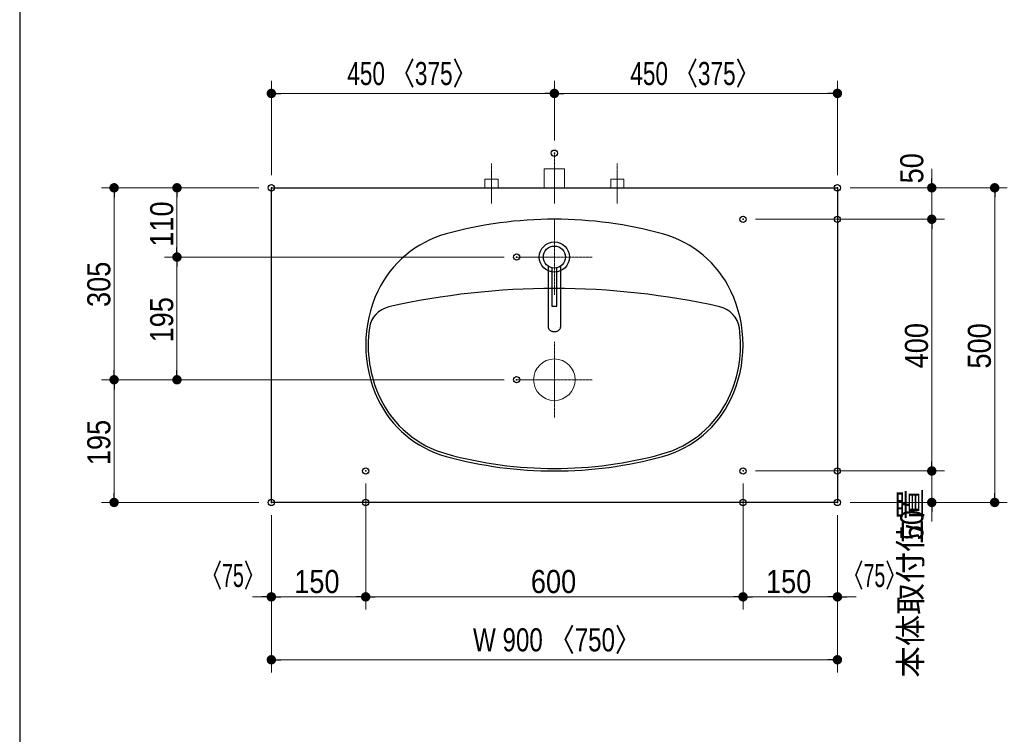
# Model space of a CAD drawing. Units: millimetres, scale not verified. Extents: x -6062 to 6062, y -3045 to 3045.
# Drawn here: x -3018 to -1448, y -738 to 397 of the extents above; entities that cross this region are included whole.
import ezdxf
from ezdxf.enums import TextEntityAlignment as Align

# ---------------------------------------------------------------- set-up
doc = ezdxf.new("R2010")
doc.units = ezdxf.units.MM
doc.header["$LTSCALE"] = 20
doc.header["$PDMODE"] = 32
doc.header["$PDSIZE"] = 10
doc.linetypes.add('USER1', pattern=[2.91, 1.76, -0.4, 0.35, -0.4])
for name, color, linetype, lineweight in [('0-0_5ボウル・キャビネット', 7, 'Continuous', 15), ('0-1_4給排水', 7, 'Continuous', 30), ('0-2_1図面枠', 7, 'Continuous', 20), ('0-3_2寸法-1', 7, 'Continuous', 15), ('0-4_0', 7, 'Continuous', 25), ('0-6_2寸法-2', 7, 'Continuous', 15)]:
    doc.layers.add(name, color=color, linetype=linetype, lineweight=lineweight)
doc.layers.add('0-5_Defpoints', color=7, linetype='Continuous')
doc.styles.add('ＭＳ Ｐゴシック', font='')
doc.styles.get('ＭＳ Ｐゴシック').set_extended_font_data('MS PGothic')

# ---------------------------------------------------------------- blocks, each defined once
blk = doc.blocks.new('_Dot')
at = {"layer": '0-4_0'}
blk.add_line((-10, 0), (-20, 0), dxfattribs=at)
for points in [[(0, 0), (-10, 0), (-9.92, 1.25)], [(0, 0), (-9.92, -1.25), (-10, 0)], [(0, 0), (-9.92, 1.25), (-9.69, 2.49)], [(0, 0), (-9.69, -2.49), (-9.92, -1.25)], [(0, 0), (-9.69, 2.49), (-9.3, 3.68)], [(0, 0), (-9.3, -3.68), (-9.69, -2.49)], [(0, 0), (-9.3, 3.68), (-8.76, 4.82)], [(0, 0), (-8.76, -4.82), (-9.3, -3.68)], [(0, 0), (-8.76, 4.82), (-8.09, 5.88)], [(0, 0), (-8.09, -5.88), (-8.76, -4.82)], [(0, 0), (-8.09, 5.88), (-7.29, 6.85)], [(0, 0), (-7.29, -6.85), (-8.09, -5.88)], [(0, 0), (-7.29, 6.85), (-6.37, 7.71)], [(0, 0), (-6.37, -7.71), (-7.29, -6.85)], [(0, 0), (-6.37, 7.71), (-5.36, 8.44)], [(0, 0), (-5.36, -8.44), (-6.37, -7.71)], [(0, 0), (-5.36, 8.44), (-4.26, 9.05)], [(0, 0), (-4.26, -9.05), (-5.36, -8.44)], [(0, 0), (-4.26, 9.05), (-3.09, 9.51)], [(0, 0), (-3.09, -9.51), (-4.26, -9.05)], [(0, 0), (-3.09, 9.51), (-1.87, 9.82)], [(0, 0), (-1.87, -9.82), (-3.09, -9.51)], [(0, 0), (-1.87, 9.82), (-0.63, 9.98)], [(0, 0), (-0.63, -9.98), (-1.87, -9.82)], [(0, 0), (-0.63, 9.98), (0.63, 9.98)], [(0, 0), (0.63, -9.98), (-0.63, -9.98)], [(0, 0), (0.63, 9.98), (1.87, 9.82)], [(0, 0), (1.87, 9.82), (3.09, 9.51)], [(0, 0), (3.09, 9.51), (4.26, 9.05)], [(0, 0), (4.26, 9.05), (5.36, 8.44)], [(0, 0), (5.36, 8.44), (6.37, 7.71)], [(0, 0), (6.37, 7.71), (7.29, 6.85)], [(0, 0), (7.29, 6.85), (8.09, 5.88)], [(0, 0), (8.09, 5.88), (8.76, 4.82)], [(0, 0), (8.76, 4.82), (9.3, 3.68)], [(0, 0), (9.3, 3.68), (9.69, 2.49)], [(0, 0), (9.69, 2.49), (9.92, 1.25)], [(0, 0), (9.92, 1.25), (10, 0)], [(0, 0), (1.87, -9.82), (0.63, -9.98)], [(0, 0), (3.09, -9.51), (1.87, -9.82)], [(0, 0), (4.26, -9.05), (3.09, -9.51)], [(0, 0), (5.36, -8.44), (4.26, -9.05)], [(0, 0), (6.37, -7.71), (5.36, -8.44)], [(0, 0), (7.29, -6.85), (6.37, -7.71)], [(0, 0), (8.09, -5.88), (7.29, -6.85)], [(0, 0), (8.76, -4.82), (8.09, -5.88)], [(0, 0), (9.3, -3.68), (8.76, -4.82)], [(0, 0), (9.69, -2.49), (9.3, -3.68)], [(0, 0), (9.92, -1.25), (9.69, -2.49)], [(0, 0), (10, 0), (9.92, -1.25)]]:
    blk.add_solid(points, dxfattribs=at)
blk = doc.blocks.new('グループ-25')
at = {"layer": '0-1_4給排水', "linetype": 'USER1', "lineweight": 15}
blk.add_line((-7600, 2100), (-7600, 3700), dxfattribs=at)
at = {"layer": '0-1_4給排水', "lineweight": 15}
blk.add_lwpolyline([(-7920, 2600), (-7920, 3200), (-7280, 3200), (-7280, 2600)], dxfattribs=at)
blk = doc.blocks.new('止水栓_平面_W100')
at = {"layer": '0-1_4給排水', "linetype": 'USER1', "lineweight": 15}
for p, q in [((-2000, -500), (-2000, 780)), ((2000, -500), (2000, 780))]:
    blk.add_line(p, q, dxfattribs=at)
at = {"layer": '0-1_4給排水', "lineweight": 15}
for points in [[(-2210, 0), (-2210, 280), (-1790, 280), (-1790, 0)], [(1790, 0), (1790, 280), (2210, 280), (2210, 0)]]:
    blk.add_lwpolyline(points, dxfattribs=at)
blk = doc.blocks.new('グループ-30')
at = {"layer": '0-0_5ボウル・キャビネット', "linetype": 'USER1'}
for p, q in [((-7600, -2300), (-7600, -4700)), ((-8800, -3500), (-6400, -3500))]:
    blk.add_line(p, q, dxfattribs=at)
at = {"layer": '0-0_5ボウル・キャビネット'}
blk.add_circle((-7600, -3500), 660, dxfattribs=at)
blk = doc.blocks.new('グループ-32')
at = {"layer": '0-1_4給排水', "linetype": 'USER1', "lineweight": 15}
for p, q in [((-7600, 1600), (-7600, -800)), ((-8800, 400), (-6400, 400))]:
    blk.add_line(p, q, dxfattribs=at)
at = {"layer": '0-1_4給排水'}
for points in [[(-7800, 112.8), (-7800, -1817.1), (-7799.2, -1830.8), (-7796.7, -1845), (-7792.3, -1859.2), (-7786, -1873.5), (-7777.7, -1887.4), (-7767.4, -1900.9), (-7755.3, -1913.6), (-7741.4, -1925.4), (-7726.1, -1936), (-7709.4, -1945.3), (-7691.9, -1953.2), (-7673.6, -1959.5), (-7655, -1964.4), (-7636.4, -1967.7), (-7618, -1969.7), (-7600, -1970.3), (-7582, -1969.7), (-7563.6, -1967.7), (-7545, -1964.4), (-7526.4, -1959.5), (-7508.1, -1953.2), (-7490.6, -1945.3), (-7473.9, -1936), (-7458.6, -1925.4), (-7444.7, -1913.6), (-7432.6, -1900.9), (-7422.3, -1887.4), (-7414, -1873.5), (-7407.7, -1859.2), (-7403.3, -1845), (-7400.8, -1830.8), (-7400, -1817.1), (-7400, 112.8)], [(-7680, 59.3), (-7680, -1160), (-7520, -1160), (-7520, 59.3)]]:
    blk.add_lwpolyline(points, dxfattribs=at)
for radius in [480, 350]:
    blk.add_circle((-7600, 400), radius, dxfattribs=at)
blk = doc.blocks.new('グループ-47')
at = {"layer": '0-0_5ボウル・キャビネット', "lineweight": 30}
for centre, radius, start, end in [((-7600, -11400), 13000, 74.64533, 105.35467), ((-10142, -2142.7), 3400, 105.35467, 154.60331), ((-5058, -2142.7), 3400, 25.39669, 74.64533), ((-7600, -24600), 24000, 77.32755, 102.67245), ((-9600, -2400), 4000, 154.60331, 205.39669), ((-5600, -2400), 4000, 334.60331, 25.39669), ((-12689.5, -1965.1), 800, 102.67245, 171.98829), ((-2510.5, -1965.1), 800, 8.01171, 77.32755), ((-9600, -2400), 3920, 171.98829, 205.39669), ((-5600, -2400), 3920, 334.60331, 8.01171), ((-10142, -2657.3), 3320, 205.39669, 254.64533), ((-5058, -2657.3), 3320, 285.35467, 334.60331), ((-10142, -2657.3), 3400, 205.39669, 254.64533), ((-5058, -2657.3), 3400, 285.35467, 334.60331), ((-7600, 6600), 13000, 254.64533, 285.35467), ((-7600, 6600), 12920, 254.64533, 285.35467)]:
    blk.add_arc(centre, radius, start, end, dxfattribs=at)

msp = doc.modelspace()

# ---------------------------------------------------------------- linework, layer by layer
at = {"layer": '0-0_5ボウル・キャビネット', "lineweight": 30}
msp.add_lwpolyline([(-2617.5, 130), (-1717.5, 130), (-1717.5, -370), (-2617.5, -370)], close=True, dxfattribs=at)
at = {"layer": '0-2_1図面枠', "lineweight": 30}
msp.add_line((-3017.5, 1750), (-3017.5, -2420), dxfattribs=at)
at = {"layer": '0-3_2寸法-1'}
for p, q in [((-2617.5, 150), (-2617.5, 300)), ((-2167.5, 205), (-2167.5, 300)), ((-2167.5, 205), (-2167.5, 300)), ((-1717.5, 150), (-1717.5, 300)), ((-2182.51, 280), (-2602.49, 280)), ((-2152.49, 280), (-1732.51, 280)), ((-2787.5, 130), (-2887.5, 130)), ((-2637.5, 130), (-2787.5, 130)), ((-1547.5, 130), (-1447.5, 130)), ((-2867.5, -159.99), (-2867.5, 114.99)), ((-2767.5, 35.01), (-2767.5, 114.99)), ((-1467.5, -354.99), (-1467.5, 114.99)), ((-1847.5, 80), (-1547.5, 80)), ((-1567.5, 64.99), (-1567.5, -304.99)), ((-2247.5, 20), (-2787.5, 20)), ((-2247.5, 20), (-2787.5, 20)), ((-2767.5, 4.99), (-2767.5, -159.99)), ((-2787.5, -175), (-2887.5, -175)), ((-2787.5, -175), (-2887.5, -175)), ((-2247.5, -175), (-2787.5, -175)), ((-2867.5, -190.01), (-2867.5, -354.99)), ((-1847.5, -320), (-1547.5, -320)), ((-2467.5, -340), (-2467.5, -540)), ((-1867.5, -340), (-1867.5, -540)), ((-2637.5, -370), (-2887.5, -370)), ((-1547.5, -370), (-1447.5, -370)), ((-2617.5, -390), (-2617.5, -540)), ((-2467.5, -390), (-2467.5, -540)), ((-1867.5, -390), (-1867.5, -540)), ((-1717.5, -390), (-1717.5, -540)), ((-2482.51, -520), (-2602.49, -520)), ((-1882.51, -520), (-2452.49, -520)), ((-1852.49, -520), (-1732.51, -520)), ((-2617.5, -540), (-2617.5, -640)), ((-1717.5, -540), (-1717.5, -640)), ((-1732.51, -620), (-2602.49, -620))]:
    msp.add_line(p, q, dxfattribs=at)
at = {"layer": '0-5_Defpoints'}
for p in [(-2617.5, 280), (-1717.5, 280), (-2167.5, 185), (-2867.5, 130), (-2767.5, 130), (-2617.5, 130), (-2617.5, 130), (-1717.5, 130), (-1717.5, 130), (-1567.5, 130), (-1567.5, 130), (-1467.5, 130), (-1867.5, 80), (-1717.5, 80), (-2227.5, 20), (-2767.5, -175), (-2227.5, -175), (-2467.5, -320), (-1867.5, -320), (-1717.5, -320), (-1567.5, -320), (-1567.5, -320), (-2867.5, -370), (-2617.5, -370), (-2617.5, -370), (-2467.5, -370), (-1867.5, -370), (-1867.5, -370), (-1717.5, -370), (-1717.5, -370), (-1717.5, -370), (-1567.5, -370), (-2617.5, -520), (-2467.5, -520), (-1717.5, -520), (-1717.5, -520), (-2617.5, -620)]:
    msp.add_point(p, dxfattribs=at)
at = {"layer": '0-6_2寸法-2'}
for p, q in [((-1567.5, 145.01), (-1567.5, 160.01)), ((-1697.5, 130), (-1547.5, 130)), ((-1567.5, 80), (-1567.5, 130)), ((-1697.5, 80), (-1547.5, 80)), ((-1567.5, 64.99), (-1567.5, 49.99)), ((-1567.5, -304.99), (-1567.5, -289.99)), ((-1697.5, -320), (-1547.5, -320)), ((-1567.5, -370), (-1567.5, -320)), ((-1697.5, -370), (-1547.5, -370)), ((-2617.5, -390), (-2617.5, -540)), ((-2467.5, -390), (-2467.5, -540)), ((-1867.5, -390), (-1867.5, -540)), ((-1717.5, -390), (-1717.5, -540)), ((-1567.5, -385.01), (-1567.5, -400.01)), ((-2632.51, -520), (-2647.51, -520)), ((-2467.5, -520), (-2617.5, -520)), ((-2452.49, -520), (-2437.49, -520)), ((-1882.51, -520), (-1897.51, -520)), ((-1867.5, -520), (-1717.5, -520)), ((-1702.49, -520), (-1687.49, -520))]:
    msp.add_line(p, q, dxfattribs=at)

# ---------------------------------------------------------------- block references
at = {"layer": '0-0_5ボウル・キャビネット', "xscale": 0.05, "yscale": 0.05}
for name in ['グループ-47', 'グループ-30']:
    msp.add_blockref(name, (-1787.5, 0), dxfattribs=at)
at = {"layer": '0-1_4給排水', "xscale": 0.05, "yscale": 0.05}
for name, p in [('グループ-25', (-1787.5, 0)), ('止水栓_平面_W100', (-2167.5, 130)), ('グループ-32', (-1787.5, 0))]:
    msp.add_blockref(name, p, dxfattribs=at)
at = {"layer": '0-3_2寸法-1', "xscale": 0.7503418, "yscale": 0.7503418}
for p, rotation in [((-2617.5, 280), 180), ((-2167.5, 280), 180), ((-2867.5, 130), 90), ((-2767.5, 130), 90), ((-1467.5, 130), 90), ((-1567.5, 80), 90), ((-2767.5, 20), 270), ((-2767.5, 20), 90), ((-2867.5, -175), 270), ((-2867.5, -175), 90), ((-2767.5, -175), 270), ((-1567.5, -320), 270), ((-2867.5, -370), 270), ((-1467.5, -370), 270), ((-2617.5, -520), 180), ((-2467.5, -520), 180), ((-1867.5, -520), 180), ((-2617.5, -620), 180)]:
    msp.add_blockref('_Dot', p, dxfattribs=dict(at, rotation=rotation))
for p in [(-2167.5, 280), (-1717.5, 280), (-2467.5, -520), (-1867.5, -520), (-1717.5, -520), (-1717.5, -620)]:
    msp.add_blockref('_Dot', p, dxfattribs=at)
at = {"layer": '0-6_2寸法-2', "xscale": 0.7503418, "yscale": 0.7503418}
for p, rotation in [((-1567.5, 130), 270), ((-1567.5, 80), 90), ((-1567.5, -320), 270), ((-1567.5, -370), 90), ((-2467.5, -520), 180), ((-1717.5, -520), 180)]:
    msp.add_blockref('_Dot', p, dxfattribs=dict(at, rotation=rotation))
for p in [(-2617.5, -520), (-1867.5, -520)]:
    msp.add_blockref('_Dot', p, dxfattribs=at)

# ---------------------------------------------------------------- texts
at = {"layer": '0-3_2寸法-1', "style": 'ＭＳ Ｐゴシック'}
for s, height, width, p in [('450 〈375〉', 36.66, 0.75, (-2496.82, 282.35)), ('450 〈375〉', 36.66, 0.75, (-2046.82, 282.35)), ('150', 36.66, 0.9, (-2581.11, -524.96)), ('600', 36.66, 0.9, (-2204.88, -524.96)), ('150', 36.66, 0.9, (-1831.11, -524.96)), ('W 900 〈750〉', 36.69, 0.8, (-2296.89, -617.65))]:
    msp.add_text(s, height=height, dxfattribs=dict(at, width=width)).set_placement(p, align=Align.BOTTOM_LEFT)
at = {"layer": '0-3_2寸法-1', "style": 'ＭＳ Ｐゴシック', "width": 0.9}
for s, p in [('110', (-2762.54, 36.39)), ('305', (-2862.54, -59.39)), ('195', (-2762.54, -115.72)), ('400', (-1562.54, -156.89)), ('500', (-1462.54, -157.28)), ('195', (-2862.54, -310.72))]:
    msp.add_text(s, height=36.66, rotation=90, dxfattribs=at).set_placement(p, align=Align.BOTTOM_LEFT)
at = {"layer": '0-6_2寸法-2', "style": 'ＭＳ Ｐゴシック', "width": 0.9}
for p in [(-1569.98, 137.02), (-1569.98, -429.98)]:
    msp.add_text('50', height=36.66, rotation=90, dxfattribs=at).set_placement(p, align=Align.BOTTOM_LEFT)
at = {"layer": '0-6_2寸法-2', "style": 'ＭＳ Ｐゴシック'}
msp.add_text('本体取付位置', height=36.66, rotation=90, dxfattribs=at).set_placement((-1572.19, -648.35), align=Align.BOTTOM_LEFT)
at = {"layer": '0-6_2寸法-2', "style": 'ＭＳ Ｐゴシック', "width": 0.65}
for p in [(-2728.46, -515.31), (-1708.58, -515.31)]:
    msp.add_text('〈75〉', height=36.69, dxfattribs=at).set_placement(p, align=Align.BOTTOM_LEFT)

doc.saveas('drawing.dxf')
